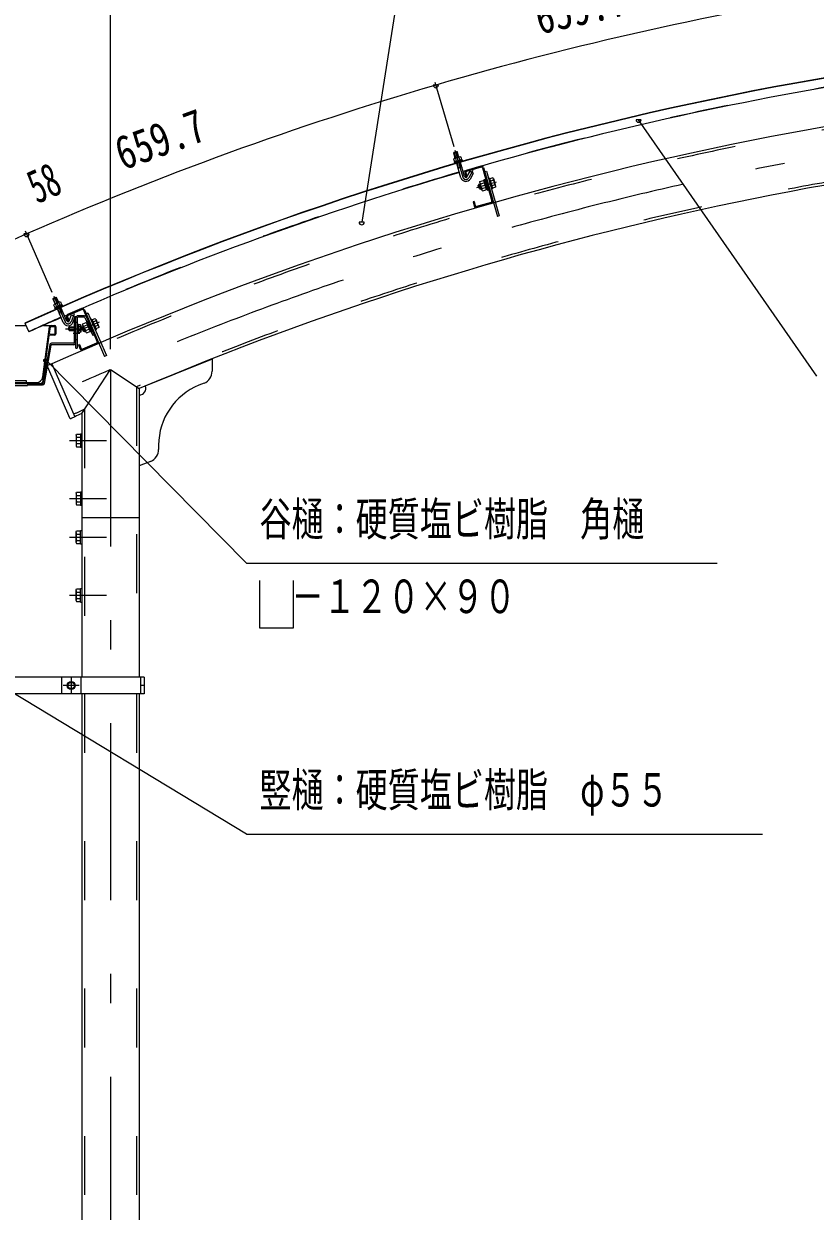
# Model space of a CAD drawing. Units: millimetres, scale not verified. Extents: x -31992 to 32005, y -14700 to 14700.
# Drawn here: x 21936 to 26232, y 4979 to 11425 of the extents above; entities that cross this region are included whole.
import ezdxf
from ezdxf.enums import TextEntityAlignment as Align

# ---------------------------------------------------------------- set-up
doc = ezdxf.new("R2010")
doc.units = ezdxf.units.MM
doc.header["$LTSCALE"] = 80
doc.linetypes.add('USER2', pattern=[10, 4, -6])
doc.linetypes.add('USER3', pattern=[24, 12, -5, 2, -5])
for name, color, linetype, lineweight in [('0-6_2-02BOLD', 7, 'Continuous', 18), ('0-7_2-12HIDDEN', 3, 'USER2', 18), ('0-8_2-22CENTER', 3, 'USER3', 18), ('0-9_2-42THIN', 4, 'Continuous', 18), ('0-A_2-52DIM', 3, 'Continuous', 18)]:
    doc.layers.add(name, color=color, linetype=linetype, lineweight=lineweight)
doc.styles.add('ＭＳ ゴシック', font='')
doc.styles.get('ＭＳ ゴシック').set_extended_font_data('MS Gothic')

msp = doc.modelspace()

# ---------------------------------------------------------------- linework, layer by layer
at = {"layer": '0-6_2-02BOLD'}
for p, q in [((24269.55, 10723.05), (24289.7, 10728.94)), ((24269.55, 10723.05), (24271.93, 10727.39)), ((24277.56, 10695.67), (24269.55, 10723.05)), ((24304.1, 10703.44), (24271.18, 10693.81)), ((24271.93, 10727.39), (24285.36, 10731.33)), ((24285.36, 10731.33), (24289.7, 10728.94)), ((24297.71, 10701.57), (24289.7, 10728.94)), ((24271.18, 10693.81), (24268.74, 10691.25)), ((24268.74, 10691.25), (24273.15, 10676.15)), ((24315.02, 10682.92), (24273.03, 10670.65)), ((24274.62, 10671.11), (24276.2, 10665.74)), ((24314.99, 10677.08), (24276.2, 10665.74)), ((24278.44, 10694.09), (24282.85, 10678.99)), ((24308.63, 10589.45), (24286.01, 10666.78)), ((24313.41, 10647.91), (24293.25, 10642.02)), ((24297.83, 10699.76), (24302.25, 10684.66)), ((24328.78, 10595.34), (24306.17, 10672.68)), ((24313.42, 10682.46), (24314.99, 10677.08)), ((24313.54, 10687.97), (24315.02, 10682.92)), ((24416.91, 10651.84), (24337.47, 10629.19)), ((24418.44, 10646.45), (24339.01, 10623.81)), ((24425.37, 10642.6), (24476.79, 10462.19)), ((24430.75, 10644.14), (24506.36, 10378.9)), ((24329.77, 10615.35), (24336.3, 10592.46)), ((24335.16, 10616.89), (24341.69, 10594)), ((24341.69, 10594), (24336.3, 10592.46)), ((24341.65, 10593.93), (24358.45, 10624.63)), ((24358.45, 10624.63), (24376.87, 10614.55)), ((24360.07, 10583.85), (24376.87, 10614.55)), ((24438.21, 10577.11), (24431.48, 10575.2)), ((24431.48, 10575.2), (24446.44, 10522.69)), ((24437.27, 10621.25), (24448.05, 10624.32)), ((24437.54, 10579.47), (24442.93, 10581.01)), ((24437.54, 10579.47), (24453.85, 10522.25)), ((24464.46, 10587.15), (24459.08, 10585.61)), ((24464.46, 10587.15), (24480.78, 10529.93)), ((24481.59, 10588.41), (24465.42, 10583.8)), ((24485.19, 10575.78), (24469.02, 10571.17)), ((24485.09, 10585.02), (24481.59, 10588.41)), ((24406.51, 10554.25), (24402.9, 10547.76)), ((24407.7, 10530.93), (24402.9, 10547.76)), ((24406.51, 10554.25), (24413.25, 10556.17)), ((24407.7, 10530.93), (24414.19, 10527.32)), ((24415.82, 10556), (24435.36, 10561.57)), ((24423.02, 10530.74), (24442.56, 10536.31)), ((24445.69, 10550.86), (24437.04, 10555.68)), ((24438.96, 10548.94), (24447.61, 10544.13)), ((24453.17, 10524.61), (24446.44, 10522.69)), ((24453.85, 10522.25), (24459.24, 10523.79)), ((24480.78, 10529.93), (24475.39, 10528.39)), ((24492.39, 10550.52), (24476.22, 10545.91)), ((24380.07, 10459.36), (24374.68, 10457.83)), ((24374.68, 10457.83), (24381.2, 10434.94)), ((24380.07, 10459.36), (24386.59, 10436.48)), ((24472.94, 10455.27), (24393.51, 10432.62)), ((24474.48, 10449.88), (24395.04, 10427.24)), ((22094.97, 9930.37), (22114.2, 9938.81)), ((22106.43, 9904.25), (22094.97, 9930.37)), ((22125.66, 9912.69), (22114.2, 9938.81)), ((22100.34, 9901.58), (22098.25, 9898.73)), ((22098.25, 9898.73), (22104.57, 9884.33)), ((22131.75, 9915.36), (22100.34, 9901.58)), ((22145.22, 9896.42), (22105.15, 9878.85)), ((22106.68, 9879.52), (22108.92, 9874.39)), ((22107.5, 9902.79), (22113.82, 9888.38)), ((22145.93, 9890.62), (22108.92, 9874.39)), ((22150.89, 9802.89), (22118.52, 9876.68)), ((22126, 9910.91), (22132.32, 9896.5)), ((22170.13, 9811.32), (22137.75, 9885.12)), ((22143.11, 9901.23), (22145.22, 9896.42)), ((22143.69, 9895.75), (22145.93, 9890.62)), ((22250.26, 9878.68), (22174.39, 9846.02)), ((22252.47, 9873.54), (22176.6, 9840.88)), ((22259.83, 9870.61), (22334.01, 9698.3)), ((22264.97, 9872.82), (22374.04, 9619.51)), ((21942.03, 9799.92), (21963.66, 9752.09)), ((22148.12, 9861.49), (22128.89, 9853.05)), ((22168.53, 9831.3), (22177.95, 9809.44)), ((22173.67, 9833.52), (22183.08, 9811.66)), ((22183.08, 9811.66), (22177.95, 9809.44)), ((22183.06, 9811.59), (22195.78, 9844.19)), ((22195.78, 9844.19), (22215.35, 9836.56)), ((22202.62, 9803.95), (22215.35, 9836.56)), ((22210.76, 9822.35), (22218.81, 9822.35)), ((22210.76, 9692.97), (22210.76, 9822.35)), ((22218.81, 9664.85), (22218.81, 9829.35)), ((22226.86, 9829.35), (22226.86, 9664.85)), ((22266.15, 9839.85), (22229.31, 9839.85)), ((22266.16, 9831.8), (22229.31, 9831.8)), ((22256.31, 9795.57), (22274.96, 9803.6)), ((22268.4, 9830.32), (22278.72, 9806.35)), ((22280.98, 9807.32), (22274.55, 9804.55)), ((22274.55, 9804.55), (22296.15, 9754.4)), ((22280.01, 9809.57), (22285.16, 9811.78)), ((22305.73, 9820.64), (22300.59, 9818.43)), ((22305.73, 9820.64), (22329.26, 9765.99)), ((22322.55, 9824.09), (22307.11, 9817.45)), ((22327.74, 9812.03), (22312.3, 9805.38)), ((22326.45, 9821.18), (22322.55, 9824.09)), ((22326.45, 9821.18), (22343.89, 9780.67)), ((21711.95, 9787.47), (21947.66, 9787.47)), ((22039.26, 9508.09), (22075.54, 9779.88)), ((22042.42, 9787.47), (22102.8, 9787.47)), ((22076.07, 9744.19), (22080.74, 9779.19)), ((22102.8, 9734.97), (22077.9, 9734.97)), ((22079.54, 9740.22), (22102.8, 9740.22)), ((22084.21, 9782.22), (22102.8, 9782.22)), ((22106.3, 9743.72), (22106.3, 9778.72)), ((22111.55, 9743.72), (22111.55, 9778.72)), ((22183.46, 9780.34), (22179.96, 9776.85)), ((22179.96, 9762.85), (22179.96, 9776.85)), ((22179.96, 9762.85), (22183.46, 9759.35)), ((22183.46, 9780.35), (22210.76, 9780.35)), ((22183.46, 9780.34), (22183.46, 9759.35)), ((22183.46, 9759.35), (22210.76, 9759.35)), ((22232.46, 9791.72), (22226.86, 9791.72)), ((22244.69, 9790.05), (22232.46, 9790.05)), ((22244.69, 9779.95), (22232.46, 9779.95)), ((22244.69, 9759.74), (22232.46, 9759.74)), ((22244.69, 9749.64), (22232.46, 9749.64)), ((22246.46, 9787), (22244.69, 9790.05)), ((22246.46, 9752.7), (22244.69, 9749.64)), ((22246.46, 9787), (22246.46, 9752.7)), ((22252.48, 9780.57), (22249.74, 9773.67)), ((22256.66, 9757.6), (22249.74, 9773.67)), ((22252.48, 9780.57), (22258.92, 9783.34)), ((22252.48, 9780.57), (22263.56, 9754.85)), ((22255.74, 9790.73), (22256.31, 9795.57)), ((22256.66, 9757.6), (22263.56, 9754.85)), ((22261.5, 9783.5), (22280.15, 9791.54)), ((22263.56, 9754.85), (22269.99, 9757.62)), ((22271.88, 9759.38), (22290.54, 9767.41)), ((22291.78, 9782.24), (22282.58, 9785.91)), ((22285.35, 9779.47), (22294.55, 9775.81)), ((22302.57, 9757.17), (22296.15, 9754.4)), ((22300.31, 9756.2), (22310.28, 9733.05)), ((22317.67, 9736.24), (22310.28, 9733.05)), ((22338.13, 9787.9), (22322.69, 9781.25)), ((22329.26, 9765.99), (22324.12, 9763.78)), ((22076.82, 9682.42), (22040.05, 9473.92)), ((22041.83, 9487.66), (22074.43, 9731.93)), ((22047.98, 9472.52), (22084.75, 9681.03)), ((22208.31, 9690.52), (22086.47, 9690.52)), ((22208.31, 9682.47), (22086.47, 9682.47)), ((22238.45, 9683.07), (22233.31, 9680.85)), ((22233.31, 9680.85), (22242.71, 9658.99)), ((22238.45, 9683.07), (22247.86, 9661.21)), ((22331.09, 9690.95), (22255.22, 9658.28)), ((22333.3, 9685.8), (22257.43, 9653.14)), ((22218.81, 9664.85), (22226.86, 9664.85)), ((22065.79, 9562.32), (22184.78, 9285.84)), ((22088.74, 9579.82), (22069.45, 9571.52)), ((22088.74, 9579.82), (22213.27, 9290.48)), ((22251.39, 9309.27), (22407.31, 9547.9)), ((22407.31, 9547.9), (22563.24, 9444.93)), ((22958.44, 9604.7), (22563.24, 9444.93)), ((22958.44, 9604.7), (22958.44, 9538.65)), ((21655.04, 9477.72), (22004.57, 9477.72)), ((21621.27, 9472.47), (22038.33, 9472.47)), ((21703.8, 9461.97), (21955.8, 9461.97)), ((21955.8, 9472.47), (21955.8, 9461.97)), ((21955.8, 9464.42), (22038.33, 9464.42)), ((22563.24, 9444.93), (22563.24, 7878.4)), ((22914.67, 9473.76), (22887.05, 9462.59)), ((22213.27, 9290.48), (22193.98, 9282.18)), ((22251.39, 9309.27), (22251.39, 7878.4)), ((22219.88, 9191.78), (22219.88, 9134.03)), ((22223.05, 9180.08), (22244.38, 9180.08)), ((22244.38, 9199.65), (22251.39, 9199.65)), ((22219.88, 9134.03), (22223.05, 9128.55)), ((22223.05, 9145.72), (22244.38, 9145.72)), ((22223.05, 9128.55), (22244.38, 9128.55)), ((22668.23, 9138.1), (22668.23, 9114.58)), ((22624.47, 9049.69), (22563.24, 9024.93)), ((22219.88, 8876.78), (22219.88, 8819.03)), ((22223.05, 8865.08), (22244.38, 8865.08)), ((22244.38, 8884.65), (22251.39, 8884.65)), ((22219.88, 8819.03), (22223.05, 8813.55)), ((22223.05, 8830.73), (22244.38, 8830.73)), ((22223.05, 8813.55), (22244.38, 8813.55)), ((22563.24, 8742.9), (22251.39, 8742.9)), ((22223.05, 8655.08), (22244.38, 8655.08)), ((22244.38, 8674.65), (22251.39, 8674.65)), ((22244.38, 8601.15), (22244.38, 8674.65)), ((22219.88, 8609.03), (22223.05, 8603.55)), ((22223.05, 8620.73), (22244.38, 8620.73)), ((22223.05, 8603.55), (22244.38, 8603.55)), ((22244.38, 8601.15), (22251.39, 8601.15)), ((22223.05, 8340.08), (22244.38, 8340.08)), ((22244.38, 8286.15), (22244.38, 8359.65)), ((22244.38, 8359.65), (22251.39, 8359.65)), ((22219.88, 8294.03), (22223.05, 8288.55)), ((22223.05, 8305.73), (22244.38, 8305.73)), ((22223.05, 8288.55), (22244.38, 8288.55)), ((22244.38, 8286.15), (22251.39, 8286.15)), ((22590.17, 7878.4), (21348.58, 7878.4)), ((22140.78, 7878.4), (22140.78, 7787.41)), ((22245.77, 7878.4), (22245.77, 7787.41)), ((22568.82, 7878.4), (22568.82, 7787.41)), ((22193.71, 7853.12), (22176.21, 7843.01)), ((22176.21, 7843.01), (22176.21, 7822.81)), ((22211.22, 7843.01), (22193.71, 7853.12)), ((22590.17, 7832.91), (22568.82, 7832.91)), ((22251.39, 7787.41), (22251.39, 1357.9)), ((22563.24, 7787.41), (22563.24, 1357.9))]:
    msp.add_line(p, q, dxfattribs=at)
for points in [[(24304.1, 10703.44), (24307.53, 10702.6), (24311.95, 10687.5)], [(24313.54, 10687.97), (24271.55, 10675.68), (24273.03, 10670.65)], [(24411.04, 10563.91), (24412.23, 10568.64), (24431.76, 10574.2)], [(24448.05, 10624.32), (24517.13, 10381.98), (24506.36, 10378.9)], [(24485.09, 10585.02), (24497.18, 10542.61), (24495.99, 10537.89), (24479.82, 10533.28)], [(24406.51, 10554.25), (24414.19, 10527.32), (24420.92, 10529.24)], [(24411.04, 10563.91), (24423.13, 10521.5), (24426.63, 10518.11), (24446.16, 10523.68)], [(22094.97, 9930.37), (22096.77, 9934.98), (22109.59, 9940.61), (22114.2, 9938.81)], [(22143.11, 9901.23), (22103.04, 9883.65), (22105.15, 9878.85)], [(22131.75, 9915.36), (22135.26, 9914.97), (22141.58, 9900.56)], [(22274.38, 9850.97), (22284.67, 9855.4), (22384.32, 9623.93), (22374.04, 9619.51)], [(22280.01, 9809.57), (22303.54, 9754.92), (22308.69, 9757.13)], [(22232.46, 9791.72), (22232.46, 9747.97), (22226.86, 9747.97)], [(22255.74, 9790.73), (22273.17, 9750.23), (22277.08, 9747.31), (22295.73, 9755.34)], [(22343.89, 9780.67), (22343.33, 9775.84), (22327.88, 9769.18)], [(21710.81, 9488.92), (21948.8, 9488.92), (21948.8, 9478.42)], [(22219.88, 9191.78), (22223.05, 9197.26), (22244.38, 9197.26)], [(22244.38, 9199.65), (22244.38, 9126.15), (22251.39, 9126.15)], [(22219.88, 8876.78), (22223.05, 8882.26), (22244.38, 8882.26)], [(22244.38, 8884.65), (22244.38, 8811.15), (22251.39, 8811.15)], [(22219.88, 8609.03), (22219.88, 8666.78), (22223.05, 8672.26), (22244.38, 8672.26)], [(22219.88, 8294.03), (22219.88, 8351.78), (22223.05, 8357.26), (22244.38, 8357.26)], [(22590.17, 7878.4), (22590.17, 7787.41), (21348.58, 7787.41)], [(22211.22, 7843.01), (22211.22, 7822.81), (22193.71, 7812.69), (22176.21, 7822.81)]]:
    msp.add_lwpolyline(points, dxfattribs=at)
for radius in [21.88, 17.15]:
    msp.add_circle((22193.71, 7832.91), radius, dxfattribs=at)
for centre, radius, start, end in [((29325.61, -6526.52), 17918.42, 90.69833, 114.33472), ((29325.61, -6526.52), 17916.67, 90.69833, 114.33472), ((29325.61, -6526.52), 17655.92, 91.146, 114.19534), ((29325.61, -6526.52), 17865.92, 98.95406, 106.26938), ((29325.61, -6526.52), 17344.08, 91.83345, 112.94801), ((24304.46, 10695.09), 8.11, 106.30305, 144.8345), ((24275.36, 10686.59), 8.11, 67.75682, 106.30305), ((24296, 10670.03), 29.79, 86.47173, 126.13219), ((24419.98, 10641.07), 11.2, 15.91135, 105.91135), ((24419.98, 10641.07), 5.6, 15.91135, 105.91135), ((29325.61, -6526.52), 17865.92, 106.33673, 113.65205), ((24335.5, 10597.29), 28, 196.27699, 331.30305), ((24335.5, 10597.29), 7, 196.25092, 331.30305), ((24340.54, 10618.42), 11.2, 105.91135, 195.91135), ((24340.54, 10618.42), 5.6, 105.91135, 195.91135), ((24476.05, 10580.01), 10.07, 335.18452, 15.91135), ((24455.93, 10553.78), 36.61, 354.88594, 36.93675), ((24421.36, 10564.41), 10.07, 195.91135, 236.63817), ((24452.29, 10552.74), 36.61, 174.88594, 216.93675), ((24432.17, 10526.51), 10.07, 155.18452, 195.91135), ((24486.85, 10542.11), 10.07, 15.91135, 56.63817), ((24471.41, 10460.66), 5.6, 285.91135, 15.91135), ((24471.41, 10460.66), 11.2, 285.91135, 15.91135), ((24391.97, 10438.01), 11.2, 195.91135, 285.91135), ((24391.97, 10438.01), 5.6, 195.91135, 285.91135), ((22105.42, 9894.96), 8.11, 75.1395, 113.68573), ((22128.01, 9881.19), 29.79, 93.8544, 133.51485), ((22133.18, 9907.13), 8.11, 113.68573, 152.21718), ((22254.69, 9868.4), 11.2, 23.29402, 113.29402), ((22254.69, 9868.4), 5.6, 23.29402, 113.29402), ((29325.61, -6526.52), 17865.92, 113.71939, 114.33472), ((22176.53, 9814.13), 28, 203.65967, 338.68573), ((22178.82, 9835.73), 11.2, 113.29402, 203.29402), ((22176.53, 9814.13), 7, 203.63359, 338.68573), ((22178.82, 9835.73), 5.6, 113.29402, 203.29402), ((22229.31, 9829.35), 10.5, 90, 180), ((22229.31, 9829.35), 2.45, 90, 180), ((22266.15, 9829.35), 10.5, 23.29337, 90), ((22266.16, 9829.35), 2.45, 23.2814, 90), ((22318.14, 9815.04), 10.07, 342.5672, 23.29402), ((22301.55, 9786.45), 36.61, 2.26862, 44.31943), ((22077.9, 9731.47), 3.5, 90, 172.39578), ((22084.21, 9778.72), 8.75, 90, 172.39799), ((22079.54, 9743.72), 3.5, 172.39841, 270), ((22084.21, 9778.72), 3.5, 90, 172.39578), ((22102.8, 9778.72), 8.75, 0, 90), ((22102.8, 9778.72), 3.5, 0, 90), ((22102.8, 9743.72), 3.5, 270, 0), ((22102.8, 9743.72), 8.75, 270, 0), ((22238.34, 9785), 8.11, 321.46858, 0), ((22216.67, 9769.85), 29.79, 340.1709, 19.83134), ((22238.35, 9754.69), 8.11, 0, 38.54625), ((22265.91, 9792.55), 10.07, 203.29402, 244.02084), ((22298.08, 9784.96), 36.61, 182.26862, 224.31943), ((22281.49, 9756.36), 10.07, 162.5672, 203.29402), ((22333.72, 9778.85), 10.07, 23.29402, 64.02084), ((22086.47, 9680.72), 9.8, 90, 169.99988), ((22086.47, 9680.72), 1.75, 90, 169.99973), ((22208.31, 9692.97), 2.45, 270, 0), ((22208.31, 9692.97), 10.5, 270, 0), ((22328.87, 9696.09), 5.6, 293.29402, 23.29402), ((22328.87, 9696.09), 11.2, 293.29402, 23.29402), ((22253, 9663.42), 11.2, 203.29402, 293.29402), ((22253, 9663.42), 5.6, 203.29402, 293.29402), ((22072.22, 9565.09), 7, 113.28667, 203.28667), ((22004.57, 9512.72), 35, 270, 352.39711), ((22024.48, 9489.97), 17.5, 270, 352.39684), ((22888.44, 9538.65), 70, 292.01262, 0), ((22038.33, 9474.22), 1.75, 270, 349.99973), ((22038.33, 9474.22), 9.8, 270, 350.00005), ((22563.24, 9444.93), 35, 270, 22.01262), ((23018.24, 9138.1), 350, 112.01262, 180), ((22191.21, 9288.61), 7, 203.28667, 293.28667), ((29325.61, -6526.52), 17344.08, 114.07147, 114.21169), ((22268.11, 9162.9), 48.23, 159.1357, 200.8643), ((22233.13, 9188.67), 13.24, 180, 220.42831), ((22233.13, 9137.13), 13.24, 139.56885, 180), ((22598.23, 9114.58), 70, 292.01262, 0), ((22268.11, 8847.9), 48.23, 159.1357, 200.8643), ((22233.13, 8873.67), 13.24, 180, 220.42831), ((22233.13, 8822.14), 13.24, 139.56885, 180), ((22268.11, 8637.9), 48.23, 159.13571, 200.86432), ((22233.13, 8663.67), 13.24, 180, 220.43117), ((22233.13, 8612.13), 13.24, 139.5717, 180), ((22268.11, 8322.9), 48.23, 159.13571, 200.86432), ((22233.13, 8348.67), 13.24, 180, 220.43117), ((22233.13, 8297.14), 13.24, 139.5717, 180)]:
    msp.add_arc(centre, radius, start, end, dxfattribs=at)
at = {"layer": '0-7_2-12HIDDEN'}
for p, q in [((22218.81, 9804.85), (22226.86, 9804.85)), ((22218.81, 9710.35), (22226.86, 9710.35)), ((22548.54, 9454.67), (22548.54, 7878.4)), ((22266.09, 9331.92), (22266.09, 7878.4)), ((22266.09, 7787.41), (22266.09, 1357.9)), ((22548.54, 7787.41), (22548.54, 1357.9))]:
    msp.add_line(p, q, dxfattribs=at)
for radius, start, end in [(17641.22, 91.146, 114.19611), (17867.67, 98.95406, 106.26938), (17358.77, 91.78378, 112.98013), (17867.67, 106.33672, 113.65205), (17867.67, 113.71939, 114.33472), (17358.77, 113.99666, 114.21091)]:
    msp.add_arc((29325.61, -6526.52), radius, start, end, dxfattribs=at)
at = {"layer": '0-8_2-22CENTER'}
for p, q in [((24275.95, 10738.6), (24318.71, 10592.38)), ((24372.7, 10628.8), (24350.86, 10588.89)), ((24395.21, 10536.47), (24501.23, 10566.69)), ((22099.31, 9946.61), (22160.51, 9807.1)), ((22209.38, 9850.16), (22192.84, 9807.77)), ((22344.82, 9805.08), (22243.56, 9761.48)), ((22162.46, 9769.85), (22263.96, 9769.85)), ((22204.81, 9745.35), (22240.86, 9745.35)), ((22407.31, 9547.9), (22407.31, -1827.1)), ((22184.88, 9162.9), (22384.38, 9162.9)), ((22184.88, 8847.9), (22384.38, 8847.9)), ((22184.88, 8637.9), (22384.38, 8637.9)), ((22184.88, 8322.9), (22384.38, 8322.9)), ((22193.71, 7876.65), (22193.71, 7789.16)), ((22237.46, 7832.91), (22149.95, 7832.91))]:
    msp.add_line(p, q, dxfattribs=at)
for centre, radius, start, end in [((29325.61, -6526.52), 17500, 90, 114.75879), ((24335.5, 10597.29), 17.5, 196.30305, 331.30305), ((22176.53, 9814.13), 17.5, 203.68573, 338.68573)]:
    msp.add_arc(centre, radius, start, end, dxfattribs=at)
at = {"layer": '0-9_2-42THIN'}
for p, q in [((24280.25, 10696.46), (24271.45, 10726.52)), ((24295.02, 10700.78), (24286.24, 10730.85)), ((24310.72, 10647.13), (24303.48, 10671.89)), ((24314.77, 10643.26), (24310.72, 10647.13)), ((24414.21, 10552.8), (24404.1, 10549.92)), ((24419.96, 10532.61), (24409.86, 10529.73)), ((22108.99, 9905.38), (22096.41, 9934.06)), ((22123.09, 9911.56), (22110.51, 9940.24)), ((22145.55, 9860.37), (22135.18, 9883.99)), ((22150.07, 9857.05), (22145.55, 9860.37)), ((22181.36, 9778.25), (22210.76, 9778.25)), ((22181.36, 9761.45), (22210.76, 9761.45)), ((22260.3, 9780.12), (22250.66, 9775.97)), ((22268.6, 9760.83), (22258.96, 9756.68))]:
    msp.add_line(p, q, dxfattribs=at)
for points in [[(24294.61, 10637.36), (24295.94, 10642.8), (24288.7, 10667.57)], [(22130.83, 9848.61), (22131.45, 9854.18), (22121.08, 9877.81)]]:
    msp.add_lwpolyline(points, dxfattribs=at)
at = {"layer": '0-A_2-52DIM'}
for p, q in [((24279.81, 13565.9), (23770.21, 10347.72)), ((22407.31, 9657.93), (22407.31, 12365.45)), ((24186.57, 11092.03), (24158.57, 11092.03)), ((24167.95, 11107.86), (24270.19, 10758.29)), ((25287.15, 10904.41), (25259.15, 10904.41)), ((26239.81, 9512.9), (25273.15, 10904.41)), ((23784.21, 10347.72), (23756.21, 10347.72)), ((21965.38, 10283.83), (21937.38, 10283.83)), ((22091.07, 9965.4), (21944.76, 10298.93)), ((22070.61, 9600.38), (22042.61, 9600.38)), ((23145.16, 8496.09), (22056.61, 9600.38)), ((23145.16, 8496.09), (25700.17, 8496.09)), ((23145.16, 7026.09), (21313.76, 8133)), ((23145.16, 7026.09), (25945.17, 7026.09))]:
    msp.add_line(p, q, dxfattribs=at)
msp.add_lwpolyline([(23215.16, 8403.61), (23215.16, 8146.09), (23399.46, 8146.09), (23399.46, 8403.61)], dxfattribs=at)
for centre, radius, start, end in [((29325.64, -6526.64), 18356.79, 98.92041, 106.30302), ((29325.6, -6526.48), 18356.62, 106.30302, 113.68571), ((24172.57, 11092.03), 14, 180, 0), ((25273.15, 10904.41), 14, 180, 0), ((23770.21, 10347.72), 14, 180, 0), ((29326.56, -6528.68), 18359.03, 113.68571, 114.33461), ((21951.38, 10283.83), 14, 180, 0), ((22056.61, 9600.38), 14, 180, 0)]:
    msp.add_arc(centre, radius, start, end, dxfattribs=at)

# ---------------------------------------------------------------- texts
at = {"layer": '0-A_2-52DIM', "color": 7, "style": 'ＭＳ ゴシック'}
for s, rotation, width, p in [('659.7', 12.612, 0.8, (24746.99, 11313.37)), ('659.7', 19.994, 0.8, (22492.6, 10577.15)), ('58', 24.011, 0.65, (22030.39, 10395.66))]:
    msp.add_text(s, height=182.3, rotation=rotation, dxfattribs=dict(at, width=width)).set_placement(p, align=Align.BOTTOM_LEFT)
at = {"layer": '0-A_2-52DIM', "color": 7, "style": 'ＭＳ ゴシック', "width": 0.7}
for s, p in [('谷樋：硬質塩ビ樹脂\u3000角樋', (23215.16, 8590.97)), ('\u3000－１２０×９０', (23215.16, 8170.96)), ('竪樋：硬質塩ビ樹脂\u3000φ５５', (23215.16, 7120.97))]:
    msp.add_text(s, height=182.3, dxfattribs=at).set_placement(p, align=Align.BOTTOM_LEFT)

doc.saveas('drawing.dxf')
